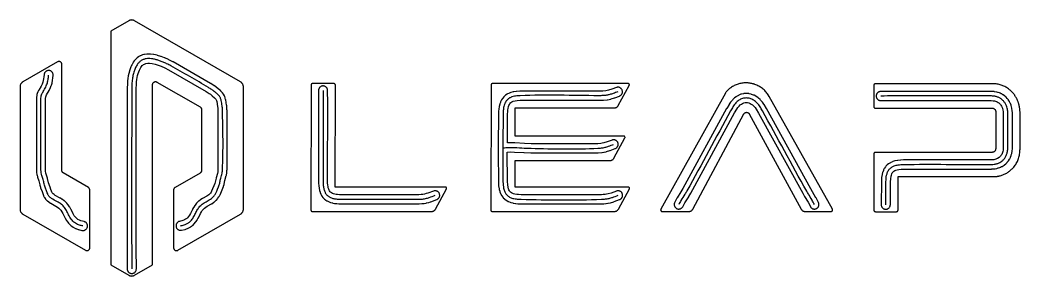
# Model space of a CAD drawing. Header units: millimetres. Extents: x 0 to 1730, y 0 to 225.
# Drawn here: x 0 to 878, y 0 to 225 of the extents above; entities that cross this region are included whole.
import ezdxf

# ---------------------------------------------------------------- set-up
doc = ezdxf.new("R2010")
doc.units = ezdxf.units.MM
for name, color, linetype in [('CENTERLINE', 1, 'Continuous'), ('GROOVE_8MM', 3, 'Continuous'), ('OUTLINE', 7, 'Continuous')]:
    doc.layers.add(name, color=color, linetype=linetype)

msp = doc.modelspace()

# ---------------------------------------------------------------- linework, layer by layer
at = {"layer": 'CENTERLINE'}
for points in [[(141.03, 44.15), (144.12, 44.9), (146.26, 45.73), (147.49, 46.41), (148.37, 47), (149.19, 47.68), (149.95, 48.41), (151.2, 49.89), (152.2, 51.35), (153.16, 53.04), (154.97, 56.67), (155.91, 58.38), (156.87, 59.85), (158.1, 61.36), (159.37, 62.58), (160.92, 63.75), (162.42, 64.68), (166.24, 66.88), (168.16, 68.14), (169.51, 69.28), (170.56, 70.47), (171.34, 71.65), (171.97, 72.92), (174.95, 80.09), (175.39, 81.62), (176.16, 85.06), (177.37, 89.31), (177.68, 91.22), (177.82, 93.34), (177.82, 145.95), (177.73, 147.89), (177.56, 149.47), (176.72, 154.16), (176.44, 155.36), (176.03, 156.53), (175.55, 157.47), (174.81, 158.46), (173.68, 159.58), (171.41, 161.54), (169.77, 162.89), (168.49, 163.82), (165.48, 165.67), (132.43, 184.69), (128.82, 186.56), (125.61, 188.03), (122.65, 189.17), (119.61, 190.11), (116.68, 190.75), (114.05, 191.04), (111.93, 191.03), (109.83, 190.73), (108.64, 190.39), (107.5, 189.92), (106.43, 189.31), (105.29, 188.47), (104.4, 187.62), (103.59, 186.68), (102.78, 185.53), (101.9, 184), (101.15, 182.4), (100.52, 180.75), (99.98, 179.07), (99.45, 177.02), (99.06, 175.12), (98.75, 173.2), (98.47, 170.92), (98.29, 168.64), (98.13, 164.93), (98.1, 160.69), (98.11, 23.52), (98.19, 6.22)], [(55.29, 43.99), (52.37, 44.74), (50.55, 45.41), (48.67, 46.4), (47.26, 47.45), (45.76, 48.96), (44.37, 50.79), (43.2, 52.77), (41.22, 56.72), (40.28, 58.42), (39.1, 60.18), (37.96, 61.53), (36.53, 62.85), (35.1, 63.88), (33.44, 64.9), (28.97, 67.41), (27.62, 68.26), (26.5, 69.12), (25.41, 70.27), (24.82, 71.16), (24.35, 72.11), (23.1, 75.6), (21.72, 79.05), (21.19, 80.92), (20.37, 84.72), (19.22, 88.25), (18.84, 89.62), (18.49, 91.89), (18.37, 94.89), (18.36, 154.65), (18.41, 156.41), (18.7, 158.34), (19.27, 160.01), (19.91, 161.27), (22.13, 165.09), (23.02, 167.01), (23.78, 169), (24.3, 170.69), (24.72, 172.59), (24.99, 174.51), (25.16, 176.63)], [(266.23, 163.03), (266.31, 152.08), (266.15, 85.34), (266.21, 81.45), (266.33, 79.69), (266.6, 77.77), (266.89, 76.39), (267.36, 74.87), (267.91, 73.57), (268.43, 72.64), (269.27, 71.51), (270.01, 70.75), (270.83, 70.08), (271.72, 69.51), (272.83, 68.96), (274.15, 68.46), (275.51, 68.09), (277.07, 67.79), (278.47, 67.62), (280.41, 67.48), (283.77, 67.43), (347.86, 67.43), (350.51, 67.46), (352.63, 67.58), (354.38, 67.78), (356.12, 68.09), (357.84, 68.51), (359.52, 69.03), (364.66, 70.92)], [(525.17, 161.94), (521.03, 160.41), (518, 159.46), (515.24, 158.88), (512.08, 158.55), (508.19, 158.47), (439.33, 158.45), (436.34, 158.25), (434.24, 157.93), (432.03, 157.33), (431.04, 156.95), (430.09, 156.47), (428.77, 155.6), (427.98, 154.89), (427.06, 153.82), (426.31, 152.62), (425.72, 151.34), (425.26, 150), (424.82, 148.11), (424.56, 146.37), (424.39, 144.43), (424.33, 142.67), (424.29, 132.25), (424.07, 124.13), (424.01, 105.77), (424.04, 99.06), (424.18, 92.35), (424.19, 82.82), (424.37, 79.82), (424.8, 77.21), (425.25, 75.5), (425.82, 74.02), (426.48, 72.77), (427.31, 71.63), (428.3, 70.62), (429.43, 69.77), (430.67, 69.09), (432.14, 68.51), (433.85, 68.05), (435.76, 67.72), (437.7, 67.54), (440.17, 67.45), (510.79, 67.46), (512.55, 67.54), (514.31, 67.69), (515.71, 67.9), (517.44, 68.25), (520.49, 69.14), (525.29, 70.92)], [(760.47, 62.61), (760.59, 82.9), (760.77, 85.9), (761.18, 88.52), (761.54, 89.88), (762.09, 91.37), (762.74, 92.63), (763.55, 93.78), (764.27, 94.56), (765.36, 95.45), (766.57, 96.18), (767.86, 96.75), (769.55, 97.27), (771.45, 97.65), (773.73, 97.9), (776.2, 97.99), (850.7, 97.99), (853.34, 98.04), (855.8, 98.25), (857.02, 98.47), (858.21, 98.79), (859.38, 99.21), (860.49, 99.74), (862.28, 100.87), (863.23, 101.66), (864.1, 102.54), (864.88, 103.5), (865.75, 104.83), (866.31, 105.93), (866.87, 107.42), (867.19, 108.61), (867.46, 110.17), (867.64, 112.29), (867.68, 114.58), (867.7, 140.53), (867.65, 143.35), (867.53, 144.94), (867.31, 146.51), (866.74, 148.73), (866.15, 150.21), (865.59, 151.31), (864.94, 152.35), (864.19, 153.34), (863.23, 154.37), (862.31, 155.19), (861.31, 155.92), (860.25, 156.55), (859.13, 157.08), (857.97, 157.49), (856.94, 157.77), (855.38, 158.04), (853.27, 158.21), (850.62, 158.25), (767.65, 158.24), (756, 158.17)], [(697.73, 62.86), (695.68, 66.77), (692.57, 71.9), (690.99, 74.66), (652.08, 145.18), (650.04, 148.69), (648.83, 150.43), (647.45, 152.04), (645.88, 153.46), (644.43, 154.47), (642.87, 155.3), (641.22, 155.93), (639.49, 156.32), (637.73, 156.45), (636.32, 156.35), (634.6, 155.96), (632.96, 155.3), (631.43, 154.42), (630.03, 153.34), (628.76, 152.12), (627.41, 150.49), (626.22, 148.73), (624.19, 145.22), (585.75, 74.84), (583.98, 71.79), (580.56, 66.42), (578.61, 62.86)], [(424.01, 112.52), (426.82, 112.88), (430.53, 113.03), (434.41, 112.92), (442.89, 112.41), (448.89, 112.22), (507.6, 112.26), (510.77, 112.51), (512.17, 112.73), (513.9, 113.11), (516.94, 114.05), (521.41, 115.72)]]:
    msp.add_spline(points, degree=3, dxfattribs=at)
at = {"layer": 'GROOVE_8MM'}
for points in [[(149.42, 42.9), (149.76, 43.11), (150.63, 43.71), (150.91, 43.91), (151.72, 44.58), (151.96, 44.8), (152.73, 45.53), (153, 45.82), (154.26, 47.31), (154.51, 47.64), (155.51, 49.1), (155.67, 49.37), (156.63, 51.05), (156.74, 51.26), (158.52, 54.82), (159.34, 56.31), (160.11, 57.49), (161.05, 58.65), (161.96, 59.53), (163.18, 60.44), (164.48, 61.25), (168.24, 63.42), (168.44, 63.54), (170.36, 64.8), (170.75, 65.09), (172.09, 66.23), (172.5, 66.63), (173.56, 67.82), (173.91, 68.28), (174.68, 69.46), (174.91, 69.86), (175.55, 71.12), (175.67, 71.38), (178.64, 78.56), (178.79, 78.98), (179.23, 80.51), (179.29, 80.74), (180.04, 84.08), (181.21, 88.22), (181.31, 88.66), (181.63, 90.57), (181.67, 90.97), (181.81, 93.08), (181.82, 93.34), (181.82, 145.95), (181.81, 146.13), (181.72, 148.07), (181.7, 148.31), (181.54, 149.89), (181.5, 150.17), (180.66, 154.86), (180.61, 155.08), (180.33, 156.28), (180.21, 156.68), (179.8, 157.85), (179.59, 158.35), (179.11, 159.29), (178.94, 159.59), (178.75, 159.87), (178.01, 160.86), (177.63, 161.29), (176.51, 162.41), (176.3, 162.61), (174.03, 164.57), (173.94, 164.64), (172.31, 165.98), (172.12, 166.13), (170.83, 167.06), (170.58, 167.22), (167.57, 169.07), (167.47, 169.13), (134.42, 188.15), (134.27, 188.24), (130.66, 190.11), (130.49, 190.19), (127.28, 191.66), (127.05, 191.76), (124.09, 192.91), (123.82, 193), (120.79, 193.93), (120.46, 194.02), (117.53, 194.65), (117.12, 194.72), (114.49, 195.02), (114.04, 195.04), (111.92, 195.03), (111.36, 194.99), (109.26, 194.69), (108.73, 194.58), (107.54, 194.24), (107.11, 194.09), (105.97, 193.61), (105.54, 193.41), (104.46, 192.8), (104.04, 192.52), (102.91, 191.68), (102.55, 191.38), (101.65, 190.53), (101.36, 190.23), (100.55, 189.29), (100.33, 189), (99.51, 187.84), (99.31, 187.52), (98.43, 185.99), (98.27, 185.69), (97.52, 184.09), (97.42, 183.83), (96.78, 182.19), (96.71, 181.97), (96.17, 180.28), (96.11, 180.08), (95.58, 178.03), (95.53, 177.83), (95.14, 175.93), (95.11, 175.76), (94.8, 173.84), (94.77, 173.67), (94.5, 171.4), (94.49, 171.24), (94.3, 168.96), (94.29, 168.8), (94.14, 165.1), (94.14, 164.97), (94.1, 160.73), (94.1, 160.69), (94.11, 23.52), (94.11, 23.5), (94.19, 6.2), (94.21, 5.81), (94.27, 5.42), (94.37, 5.04), (94.5, 4.67), (94.67, 4.32), (94.88, 3.98), (95.11, 3.67), (95.38, 3.38), (95.67, 3.12), (95.98, 2.88), (96.32, 2.68), (96.68, 2.52), (97.05, 2.39), (97.43, 2.29), (97.82, 2.24), (98.21, 2.22), (98.6, 2.24), (98.99, 2.3), (99.37, 2.4), (99.74, 2.53), (100.09, 2.7), (100.43, 2.9), (100.74, 3.14), (101.03, 3.41), (101.29, 3.7), (101.53, 4.01), (101.73, 4.35), (101.89, 4.71), (102.02, 5.08), (102.12, 5.46), (102.17, 5.85), (102.19, 6.24), (102.11, 23.53), (102.1, 160.68), (102.13, 164.83), (102.28, 168.39), (102.46, 170.53), (102.71, 172.65), (102.99, 174.39), (103.35, 176.11), (103.83, 177.96), (104.3, 179.43), (104.84, 180.84), (105.45, 182.16), (106.15, 183.38), (106.75, 184.22), (107.3, 184.86), (107.87, 185.4), (108.61, 185.95), (109.26, 186.32), (109.97, 186.61), (110.67, 186.81), (112.22, 187.04), (113.83, 187.04), (116.03, 186.79), (118.6, 186.23), (121.34, 185.39), (124.06, 184.34), (127.07, 182.96), (130.51, 181.18), (163.43, 162.23), (166.26, 160.49), (167.33, 159.72), (168.84, 158.48), (170.96, 156.65), (171.78, 155.83), (172.14, 155.34), (172.34, 154.95), (172.59, 154.24), (172.8, 153.35), (173.6, 148.9), (173.74, 147.58), (173.82, 145.86), (173.82, 93.47), (173.7, 91.68), (173.46, 90.18), (172.31, 86.15), (172.26, 85.94), (171.51, 82.61), (171.17, 81.42), (168.33, 74.58), (167.87, 73.65), (167.38, 72.91), (166.71, 72.15), (165.76, 71.35), (164.15, 70.29), (160.42, 68.15), (160.3, 68.07), (158.8, 67.14), (158.53, 66.95), (156.97, 65.79), (156.59, 65.46), (155.32, 64.24), (154.99, 63.88), (153.77, 62.37), (153.53, 62.04), (152.56, 60.57), (152.4, 60.3), (151.46, 58.6), (151.39, 58.46), (149.63, 54.92), (148.8, 53.47), (148.02, 52.32), (147.03, 51.15), (146.53, 50.67), (145.96, 50.21), (145.39, 49.82), (144.56, 49.36), (142.92, 48.72), (140.09, 48.03), (139.71, 47.92), (139.35, 47.78), (139, 47.59), (138.67, 47.38), (138.37, 47.13), (138.09, 46.85), (137.84, 46.55), (137.61, 46.23), (137.43, 45.88), (137.27, 45.52), (137.16, 45.15), (137.08, 44.76), (137.04, 44.37), (137.03, 43.98), (137.07, 43.59), (137.14, 43.2), (137.26, 42.83), (137.4, 42.46), (137.59, 42.12), (137.8, 41.79), (138.05, 41.48), (138.32, 41.2), (138.63, 40.95), (138.95, 40.73), (139.29, 40.54), (139.66, 40.39), (140.03, 40.27), (140.42, 40.19), (140.81, 40.15), (141.2, 40.15), (141.59, 40.19), (141.97, 40.26), (145.06, 41.01), (145.56, 41.17), (147.7, 41.99), (148.18, 42.22), (149.42, 42.9)], [(48.78, 51.59), (47.7, 53.02), (46.71, 54.68), (44.8, 58.51), (44.73, 58.65), (43.79, 60.36), (43.61, 60.65), (42.43, 62.41), (42.15, 62.77), (41.01, 64.12), (40.67, 64.48), (39.24, 65.79), (38.87, 66.09), (37.44, 67.13), (37.18, 67.3), (35.52, 68.31), (35.4, 68.38), (31.02, 70.85), (29.91, 71.55), (29.18, 72.1), (28.54, 72.78), (28.29, 73.16), (28.04, 73.67), (26.86, 76.95), (26.81, 77.08), (25.51, 80.34), (25.07, 81.89), (24.28, 85.57), (24.17, 85.97), (23.05, 89.4), (22.76, 90.45), (22.48, 92.27), (22.37, 94.97), (22.36, 154.59), (22.4, 156.06), (22.6, 157.39), (22.96, 158.44), (23.42, 159.35), (25.59, 163.08), (25.76, 163.41), (26.65, 165.33), (26.76, 165.59), (27.52, 167.57), (27.61, 167.83), (28.12, 169.52), (28.2, 169.82), (28.62, 171.72), (28.68, 172.03), (28.95, 173.95), (28.97, 174.18), (29.15, 176.29), (29.16, 176.69), (29.14, 177.08), (29.08, 177.46), (28.97, 177.84), (28.84, 178.21), (28.66, 178.56), (28.46, 178.9), (28.22, 179.21), (27.95, 179.5), (27.66, 179.75), (27.34, 179.98), (27, 180.18), (26.64, 180.34), (26.27, 180.47), (25.89, 180.56), (25.5, 180.61), (25.1, 180.62), (24.71, 180.6), (24.33, 180.54), (23.95, 180.43), (23.58, 180.3), (23.23, 180.12), (22.89, 179.92), (22.58, 179.68), (22.29, 179.41), (22.04, 179.12), (21.81, 178.8), (21.61, 178.46), (21.45, 178.1), (21.32, 177.73), (21.23, 177.35), (21.18, 176.96), (21.01, 174.96), (20.78, 173.3), (20.43, 171.7), (20, 170.29), (19.34, 168.57), (18.58, 166.94), (16.45, 163.27), (16.36, 163.1), (15.71, 161.84), (15.58, 161.57), (15.48, 161.3), (14.91, 159.62), (14.81, 159.28), (14.74, 158.92), (14.46, 157), (14.41, 156.53), (14.36, 154.76), (14.36, 154.65), (14.37, 94.89), (14.38, 94.74), (14.49, 91.73), (14.54, 91.27), (14.89, 89), (14.98, 88.56), (15.36, 87.2), (15.41, 87.01), (16.51, 83.68), (17.28, 80.08), (17.34, 79.83), (17.88, 77.96), (18.01, 77.57), (19.35, 74.19), (20.58, 70.76), (20.76, 70.34), (21.23, 69.39), (21.49, 68.93), (22.08, 68.05), (22.28, 67.78), (22.5, 67.52), (23.59, 66.37), (23.82, 66.14), (24.07, 65.94), (25.2, 65.08), (25.49, 64.87), (26.84, 64.03), (27.01, 63.93), (31.41, 61.45), (32.88, 60.55), (34, 59.74), (35.07, 58.76), (35.91, 57.77), (36.86, 56.34), (37.68, 54.86), (39.62, 50.98), (39.76, 50.73), (40.93, 48.75), (41.18, 48.37), (42.57, 46.54), (42.93, 46.13), (44.42, 44.63), (44.64, 44.43), (44.87, 44.24), (46.29, 43.19), (46.54, 43.02), (46.8, 42.86), (48.68, 41.87), (49.17, 41.65), (50.99, 40.98), (51.38, 40.86), (54.29, 40.11), (54.67, 40.03), (55.06, 39.99), (55.46, 39.99), (55.85, 40.03), (56.23, 40.1), (56.61, 40.21), (56.97, 40.36), (57.32, 40.54), (57.65, 40.76), (57.95, 41.01), (58.23, 41.28), (58.48, 41.59), (58.7, 41.91), (58.89, 42.26), (59.04, 42.62), (59.16, 42.99), (59.24, 43.38), (59.28, 43.77), (59.28, 44.16), (59.25, 44.55), (59.17, 44.94), (59.06, 45.31), (58.91, 45.68), (58.73, 46.02), (58.51, 46.35), (58.27, 46.66), (57.99, 46.94), (57.69, 47.19), (57.36, 47.41), (57.02, 47.59), (56.66, 47.75), (56.28, 47.86), (53.57, 48.56), (52.18, 49.07), (50.82, 49.79), (49.88, 50.49), (48.78, 51.59)], [(262.21, 81.39), (262.22, 81.17), (262.34, 79.41), (262.37, 79.15), (262.63, 77.22), (262.69, 76.93), (262.98, 75.55), (263.07, 75.22), (263.53, 73.7), (263.68, 73.3), (264.23, 72), (264.42, 71.6), (264.94, 70.68), (265.21, 70.26), (266.06, 69.13), (266.4, 68.72), (267.14, 67.96), (267.48, 67.64), (268.31, 66.98), (268.67, 66.71), (269.56, 66.14), (269.94, 65.93), (271.04, 65.37), (271.42, 65.21), (272.74, 64.71), (273.1, 64.6), (274.46, 64.23), (274.76, 64.16), (276.32, 63.86), (276.58, 63.82), (277.98, 63.65), (278.2, 63.63), (280.14, 63.49), (280.35, 63.48), (283.7, 63.43), (283.77, 63.43), (347.86, 63.43), (347.91, 63.43), (350.56, 63.46), (350.73, 63.47), (352.85, 63.59), (353.08, 63.61), (354.84, 63.81), (355.09, 63.84), (356.82, 64.15), (357.07, 64.21), (358.79, 64.63), (359.01, 64.69), (360.69, 65.2), (360.91, 65.27), (366.04, 67.17), (366.4, 67.32), (366.75, 67.51), (367.07, 67.73), (367.37, 67.98), (367.65, 68.26), (367.9, 68.57), (368.11, 68.89), (368.29, 69.24), (368.44, 69.61), (368.55, 69.98), (368.62, 70.37), (368.66, 70.76), (368.65, 71.15), (368.61, 71.54), (368.53, 71.93), (368.41, 72.3), (368.26, 72.66), (368.07, 73.01), (367.85, 73.33), (367.6, 73.63), (367.32, 73.91), (367.01, 74.15), (366.69, 74.37), (366.34, 74.55), (365.97, 74.7), (365.6, 74.81), (365.21, 74.88), (364.82, 74.92), (364.43, 74.91), (364.04, 74.87), (363.65, 74.79), (363.28, 74.67), (358.25, 72.82), (356.77, 72.37), (355.29, 72.01), (353.8, 71.74), (352.29, 71.57), (350.38, 71.46), (347.84, 71.43), (283.8, 71.43), (280.58, 71.48), (278.86, 71.6), (277.7, 71.74), (276.41, 71.99), (275.38, 72.27), (274.43, 72.63), (273.7, 72.99), (273.18, 73.32), (272.71, 73.7), (272.33, 74.1), (271.79, 74.82), (271.51, 75.33), (271.12, 76.24), (270.77, 77.39), (270.54, 78.46), (270.31, 80.1), (270.21, 81.63), (270.15, 85.36), (270.31, 152.07), (270.31, 152.11), (270.23, 163.06), (270.21, 163.45), (270.15, 163.84), (270.05, 164.22), (269.91, 164.59), (269.74, 164.94), (269.54, 165.28), (269.3, 165.59), (269.04, 165.88), (268.75, 166.14), (268.43, 166.37), (268.09, 166.57), (267.73, 166.74), (267.36, 166.87), (266.98, 166.96), (266.59, 167.01), (266.2, 167.03), (265.81, 167.01), (265.42, 166.95), (265.04, 166.85), (264.67, 166.71), (264.32, 166.54), (263.98, 166.34), (263.67, 166.1), (263.38, 165.84), (263.12, 165.54), (262.89, 165.23), (262.69, 164.89), (262.52, 164.53), (262.39, 164.16), (262.3, 163.78), (262.25, 163.39), (262.23, 163), (262.31, 152.07), (262.15, 85.35), (262.15, 85.27), (262.21, 81.39)], [(508.15, 162.47), (439.33, 162.45), (439.08, 162.44), (436.08, 162.25), (435.72, 162.21), (433.63, 161.88), (433.21, 161.79), (430.99, 161.2), (430.56, 161.06), (429.58, 160.67), (429.26, 160.53), (428.31, 160.06), (427.88, 159.81), (426.56, 158.93), (426.11, 158.58), (425.32, 157.88), (424.94, 157.49), (424.02, 156.42), (423.68, 155.95), (422.92, 154.75), (422.68, 154.31), (422.09, 153.02), (421.93, 152.62), (421.48, 151.28), (421.37, 150.92), (420.93, 149.03), (420.86, 148.7), (420.6, 146.96), (420.57, 146.7), (420.41, 144.77), (420.4, 144.57), (420.33, 142.81), (420.33, 142.68), (420.29, 132.31), (420.07, 124.24), (420.07, 124.15), (420.03, 112.91), (420.02, 112.79), (420.01, 112.4), (420.03, 112.16), (420.01, 105.78), (420.01, 105.75), (420.04, 99.04), (420.04, 98.98), (420.18, 92.31), (420.19, 82.82), (420.2, 82.57), (420.38, 79.58), (420.43, 79.19), (420.85, 76.57), (420.93, 76.17), (421.39, 74.47), (421.52, 74.06), (422.09, 72.58), (422.29, 72.15), (422.95, 70.9), (423.24, 70.44), (424.06, 69.29), (424.25, 69.05), (424.45, 68.83), (425.44, 67.82), (425.66, 67.61), (425.9, 67.41), (427.03, 66.57), (427.51, 66.26), (428.74, 65.58), (429.2, 65.37), (430.67, 64.79), (431.1, 64.65), (432.8, 64.18), (433.17, 64.1), (435.08, 63.77), (435.39, 63.73), (437.33, 63.55), (437.55, 63.54), (440.02, 63.45), (440.17, 63.45), (510.79, 63.46), (510.96, 63.47), (512.72, 63.54), (512.91, 63.55), (514.67, 63.71), (514.89, 63.74), (516.28, 63.94), (516.51, 63.98), (518.24, 64.33), (518.56, 64.41), (521.61, 65.3), (521.88, 65.39), (526.68, 67.17), (527.04, 67.32), (527.39, 67.51), (527.71, 67.73), (528.01, 67.98), (528.28, 68.26), (528.53, 68.57), (528.75, 68.9), (528.93, 69.25), (529.07, 69.61), (529.18, 69.99), (529.26, 70.37), (529.29, 70.77), (529.29, 71.16), (529.24, 71.55), (529.16, 71.93), (529.04, 72.31), (528.89, 72.67), (528.7, 73.01), (528.48, 73.34), (528.23, 73.64), (527.95, 73.91), (527.64, 74.16), (527.31, 74.37), (526.96, 74.55), (526.6, 74.7), (526.22, 74.81), (525.84, 74.88), (525.45, 74.92), (525.05, 74.91), (524.66, 74.87), (524.28, 74.79), (523.9, 74.67), (519.23, 72.94), (516.48, 72.14), (515.02, 71.84), (513.85, 71.67), (512.29, 71.53), (510.71, 71.46), (440.24, 71.45), (437.95, 71.53), (436.29, 71.68), (434.71, 71.96), (433.41, 72.31), (432.37, 72.72), (431.6, 73.14), (430.94, 73.64), (430.38, 74.21), (429.89, 74.89), (429.47, 75.68), (429.06, 76.74), (428.71, 78.05), (428.36, 80.26), (428.19, 82.94), (428.18, 92.36), (428.18, 92.44), (428.04, 99.11), (428.01, 105.77), (428.02, 108.93), (430.55, 109.03), (434.24, 108.93), (442.64, 108.42), (442.76, 108.41), (448.77, 108.22), (448.9, 108.22), (507.6, 108.26), (507.92, 108.27), (511.09, 108.53), (511.39, 108.56), (512.79, 108.78), (513.03, 108.83), (514.76, 109.21), (515.07, 109.29), (518.11, 110.22), (518.35, 110.3), (522.82, 111.98), (523.18, 112.13), (523.52, 112.32), (523.84, 112.55), (524.14, 112.8), (524.42, 113.08), (524.66, 113.39), (524.87, 113.72), (525.05, 114.07), (525.2, 114.43), (525.31, 114.81), (525.38, 115.19), (525.41, 115.59), (525.4, 115.98), (525.36, 116.37), (525.28, 116.75), (525.16, 117.13), (525, 117.49), (524.81, 117.83), (524.59, 118.15), (524.34, 118.45), (524.05, 118.73), (523.75, 118.97), (523.42, 119.18), (523.07, 119.36), (522.7, 119.51), (522.33, 119.62), (521.94, 119.69), (521.55, 119.72), (521.16, 119.71), (520.77, 119.67), (520.38, 119.59), (520.01, 119.47), (515.65, 117.83), (512.88, 116.98), (511.43, 116.67), (510.3, 116.49), (507.44, 116.26), (448.96, 116.22), (443.07, 116.41), (434.66, 116.92), (434.53, 116.92), (430.64, 117.03), (430.36, 117.03), (428.05, 116.94), (428.07, 124.07), (428.29, 132.14), (428.29, 132.24), (428.33, 142.59), (428.39, 144.19), (428.53, 145.9), (428.75, 147.36), (429.11, 148.9), (429.44, 149.86), (429.83, 150.71), (430.29, 151.44), (430.84, 152.08), (431.22, 152.42), (432.1, 153), (432.67, 153.29), (433.28, 153.53), (435.07, 154.01), (436.77, 154.27), (439.46, 154.45), (508.19, 154.47), (508.28, 154.47), (512.16, 154.55), (512.49, 154.57), (515.66, 154.9), (516.06, 154.97), (518.83, 155.55), (519.19, 155.64), (522.22, 156.59), (522.42, 156.66), (526.56, 158.18), (526.92, 158.34), (527.27, 158.53), (527.59, 158.75), (527.89, 159), (528.17, 159.28), (528.41, 159.59), (528.63, 159.91), (528.81, 160.26), (528.95, 160.63), (529.06, 161), (529.14, 161.39), (529.17, 161.78), (529.17, 162.17), (529.13, 162.56), (529.05, 162.95), (528.93, 163.32), (528.77, 163.68), (528.59, 164.03), (528.36, 164.35), (528.11, 164.65), (527.83, 164.93), (527.53, 165.17), (527.2, 165.39), (526.85, 165.57), (526.49, 165.72), (526.11, 165.83), (525.72, 165.9), (525.33, 165.93), (524.94, 165.93), (524.55, 165.89), (524.16, 165.81), (523.79, 165.69), (519.75, 164.2), (516.99, 163.34), (514.61, 162.84), (511.82, 162.54), (508.15, 162.47)], [(655.58, 147.11), (655.54, 147.19), (653.5, 150.7), (653.32, 150.97), (652.12, 152.71), (651.86, 153.04), (650.48, 154.65), (650.13, 155.01), (648.56, 156.43), (648.16, 156.74), (646.71, 157.75), (646.31, 158), (644.75, 158.83), (644.29, 159.04), (642.64, 159.66), (642.11, 159.83), (640.38, 160.22), (640.08, 160.27), (639.78, 160.31), (638.02, 160.43), (637.46, 160.44), (636.05, 160.34), (635.74, 160.31), (635.44, 160.25), (633.72, 159.86), (633.41, 159.78), (633.12, 159.67), (631.48, 159.02), (630.96, 158.76), (629.43, 157.88), (629, 157.59), (627.6, 156.52), (627.25, 156.22), (625.98, 154.99), (625.69, 154.67), (624.33, 153.04), (624.11, 152.74), (622.91, 150.99), (622.75, 150.73), (620.72, 147.22), (620.68, 147.13), (582.27, 76.81), (580.56, 73.87), (577.19, 68.57), (577.05, 68.35), (575.1, 64.79), (574.93, 64.43), (574.79, 64.07), (574.69, 63.69), (574.63, 63.3), (574.61, 62.91), (574.62, 62.51), (574.68, 62.12), (574.77, 61.74), (574.9, 61.37), (575.06, 61.02), (575.26, 60.68), (575.49, 60.36), (575.75, 60.07), (576.04, 59.8), (576.35, 59.56), (576.68, 59.36), (577.04, 59.18), (577.4, 59.05), (577.78, 58.95), (578.17, 58.89), (578.56, 58.86), (578.96, 58.88), (579.35, 58.93), (579.73, 59.02), (580.1, 59.15), (580.45, 59.32), (580.79, 59.51), (581.11, 59.74), (581.4, 60), (581.67, 60.29), (581.91, 60.61), (582.11, 60.94), (584, 64.39), (587.35, 69.64), (587.43, 69.78), (589.21, 72.83), (589.26, 72.92), (627.67, 143.26), (629.61, 146.6), (630.61, 148.08), (631.7, 149.39), (632.65, 150.31), (633.66, 151.09), (634.72, 151.7), (635.79, 152.13), (636.91, 152.38), (637.73, 152.44), (638.9, 152.35), (640.06, 152.09), (641.21, 151.65), (642.34, 151.05), (643.38, 150.32), (644.58, 149.24), (645.66, 147.98), (646.66, 146.54), (648.6, 143.21), (687.49, 72.73), (687.52, 72.68), (689.1, 69.92), (689.15, 69.83), (692.2, 64.8), (694.19, 61), (694.39, 60.66), (694.62, 60.34), (694.88, 60.05), (695.17, 59.78), (695.48, 59.55), (695.82, 59.34), (696.17, 59.17), (696.54, 59.04), (696.92, 58.94), (697.31, 58.88), (697.7, 58.86), (698.09, 58.87), (698.48, 58.93), (698.86, 59.02), (699.23, 59.15), (699.59, 59.31), (699.93, 59.51), (700.24, 59.74), (700.54, 60), (700.8, 60.29), (701.04, 60.61), (701.24, 60.94), (701.41, 61.29), (701.55, 61.66), (701.65, 62.04), (701.71, 62.43), (701.73, 62.82), (701.71, 63.22), (701.66, 63.6), (701.57, 63.99), (701.44, 64.36), (701.27, 64.71), (699.22, 68.62), (699.1, 68.84), (696.02, 73.93), (694.48, 76.62), (655.58, 147.11)], [(765.76, 89.75), (766.17, 90.55), (766.66, 91.26), (767.02, 91.64), (767.67, 92.17), (768.41, 92.62), (769.26, 92.99), (770.53, 93.38), (772.06, 93.69), (774.03, 93.9), (776.28, 93.99), (850.7, 93.99), (850.77, 93.99), (853.41, 94.04), (853.69, 94.05), (856.15, 94.27), (856.52, 94.32), (857.74, 94.54), (858.05, 94.61), (859.24, 94.93), (859.57, 95.03), (860.74, 95.45), (861.08, 95.59), (862.2, 96.12), (862.64, 96.36), (864.43, 97.5), (864.84, 97.8), (865.79, 98.59), (866.07, 98.85), (866.94, 99.72), (867.2, 100.01), (867.98, 100.96), (868.23, 101.31), (869.1, 102.64), (869.32, 103.02), (869.88, 104.12), (870.05, 104.52), (870.61, 106.01), (870.73, 106.38), (871.05, 107.57), (871.13, 107.93), (871.4, 109.49), (871.45, 109.84), (871.62, 111.95), (871.63, 112.2), (871.68, 114.5), (871.68, 114.58), (871.7, 140.53), (871.7, 140.6), (871.65, 143.43), (871.64, 143.64), (871.52, 145.23), (871.49, 145.5), (871.27, 147.07), (871.19, 147.5), (870.62, 149.72), (870.46, 150.21), (869.87, 151.69), (869.72, 152.03), (869.15, 153.13), (868.98, 153.43), (868.32, 154.48), (868.12, 154.77), (867.37, 155.76), (867.13, 156.05), (866.17, 157.09), (865.89, 157.36), (864.96, 158.18), (864.67, 158.42), (863.67, 159.15), (863.35, 159.36), (862.29, 159.99), (861.94, 160.17), (860.83, 160.7), (860.48, 160.84), (859.31, 161.26), (859, 161.36), (857.98, 161.63), (857.63, 161.71), (856.07, 161.98), (855.7, 162.03), (853.59, 162.2), (853.33, 162.21), (850.69, 162.25), (850.62, 162.25), (767.65, 162.24), (767.63, 162.24), (755.98, 162.17), (755.59, 162.15), (755.2, 162.09), (754.82, 161.99), (754.45, 161.85), (754.09, 161.68), (753.76, 161.48), (753.45, 161.24), (753.16, 160.98), (752.89, 160.69), (752.66, 160.37), (752.46, 160.03), (752.3, 159.68), (752.17, 159.3), (752.07, 158.92), (752.02, 158.53), (752, 158.14), (752.02, 157.75), (752.09, 157.36), (752.18, 156.98), (752.32, 156.61), (752.49, 156.26), (752.69, 155.92), (752.93, 155.61), (753.19, 155.32), (753.49, 155.06), (753.8, 154.83), (754.14, 154.63), (754.5, 154.46), (754.87, 154.33), (755.25, 154.24), (755.64, 154.19), (756.03, 154.17), (767.67, 154.24), (850.59, 154.25), (853.07, 154.21), (854.87, 154.07), (856.08, 153.86), (856.77, 153.67), (857.6, 153.37), (858.37, 153.01), (859.1, 152.58), (859.79, 152.08), (860.43, 151.51), (861.12, 150.76), (861.64, 150.07), (862.11, 149.33), (862.51, 148.55), (862.93, 147.49), (863.38, 145.73), (863.55, 144.51), (863.65, 143.17), (863.7, 140.49), (863.68, 114.62), (863.64, 112.49), (863.49, 110.68), (863.28, 109.47), (863.06, 108.64), (862.64, 107.54), (862.28, 106.83), (861.65, 105.86), (861.13, 105.22), (860.52, 104.62), (859.92, 104.11), (858.56, 103.25), (857.84, 102.91), (857.02, 102.61), (856.15, 102.38), (855.27, 102.22), (853.13, 102.03), (850.66, 101.99), (776.2, 101.99), (776.04, 101.99), (773.57, 101.89), (773.3, 101.87), (771.02, 101.62), (770.67, 101.57), (768.76, 101.19), (768.37, 101.09), (766.68, 100.57), (766.25, 100.41), (764.96, 99.84), (764.51, 99.61), (763.3, 98.88), (762.82, 98.54), (761.73, 97.65), (761.34, 97.28), (760.62, 96.5), (760.27, 96.08), (759.46, 94.92), (759.18, 94.45), (758.53, 93.2), (758.34, 92.77), (757.79, 91.28), (757.67, 90.89), (757.31, 89.53), (757.23, 89.14), (756.82, 86.53), (756.77, 86.14), (756.59, 83.14), (756.59, 82.93), (756.47, 62.63), (756.49, 62.24), (756.54, 61.85), (756.64, 61.47), (756.77, 61.1), (756.93, 60.74), (757.13, 60.4), (757.36, 60.09), (757.63, 59.79), (757.92, 59.53), (758.23, 59.29), (758.57, 59.09), (758.92, 58.92), (759.29, 58.78), (759.67, 58.69), (760.06, 58.63), (760.45, 58.61), (760.84, 58.62), (761.23, 58.68), (761.61, 58.77), (761.98, 58.9), (762.34, 59.07), (762.67, 59.27), (762.99, 59.5), (763.28, 59.76), (763.55, 60.05), (763.78, 60.36), (763.99, 60.7), (764.16, 61.05), (764.29, 61.42), (764.39, 61.8), (764.45, 62.19), (764.47, 62.58), (764.59, 82.77), (764.75, 85.47), (765.1, 87.69), (765.36, 88.68), (765.76, 89.75)]]:
    msp.add_lwpolyline(points, close=True, dxfattribs=at)
at = {"layer": 'OUTLINE'}
for points in [[(97.78, 0.01), (98.11, 0), (98.44, 0.01), (98.76, 0.04), (99.09, 0.1), (99.41, 0.17), (99.73, 0.27), (100.04, 0.38), (100.35, 0.52), (100.64, 0.68), (116.5, 9.83), (116.49, 168.3), (116.5, 168.55), (116.54, 168.79), (116.59, 169.02), (116.67, 169.25), (116.77, 169.47), (116.89, 169.67), (117.03, 169.86), (117.18, 170.04), (117.35, 170.2), (117.53, 170.35), (117.73, 170.48), (117.94, 170.59), (118.16, 170.68), (118.39, 170.75), (118.63, 170.8), (118.87, 170.83), (118.97, 170.84), (119.06, 170.84), (119.15, 170.83), (119.24, 170.83), (119.34, 170.82), (119.43, 170.81), (119.52, 170.79), (119.61, 170.77), (119.7, 170.75), (119.79, 170.72), (119.88, 170.69), (119.96, 170.66), (120.05, 170.62), (120.13, 170.58), (120.21, 170.54), (120.3, 170.5), (158.16, 148.64), (158.3, 148.55), (158.44, 148.45), (158.56, 148.34), (158.68, 148.23), (158.8, 148.11), (158.9, 147.98), (159, 147.85), (159.08, 147.71), (159.16, 147.56), (159.23, 147.41), (159.28, 147.26), (159.33, 147.1), (159.37, 146.94), (159.4, 146.77), (159.41, 146.61), (159.42, 146.44), (159.42, 92.72), (159.41, 92.55), (159.4, 92.39), (159.37, 92.22), (159.33, 92.06), (159.28, 91.9), (159.23, 91.75), (159.16, 91.6), (159.08, 91.46), (159, 91.32), (158.9, 91.18), (158.8, 91.05), (158.68, 90.93), (158.56, 90.82), (158.44, 90.71), (158.3, 90.61), (158.16, 90.52), (136.15, 77.83), (136.01, 77.74), (135.88, 77.64), (135.75, 77.53), (135.63, 77.42), (135.52, 77.3), (135.41, 77.17), (135.32, 77.04), (135.23, 76.9), (135.15, 76.76), (135.09, 76.61), (135.03, 76.45), (134.98, 76.3), (134.94, 76.13), (134.92, 75.97), (134.9, 75.8), (134.89, 75.64), (134.89, 24.84), (134.91, 24.59), (134.94, 24.35), (135, 24.12), (135.08, 23.89), (135.18, 23.68), (135.29, 23.47), (135.43, 23.28), (135.58, 23.1), (135.75, 22.94), (135.93, 22.79), (136.13, 22.66), (136.34, 22.55), (136.56, 22.46), (136.79, 22.39), (137.03, 22.34), (137.27, 22.31), (137.37, 22.3), (137.46, 22.3), (137.55, 22.31), (137.65, 22.31), (137.74, 22.32), (137.83, 22.33), (137.92, 22.35), (138.01, 22.37), (138.1, 22.39), (138.19, 22.42), (138.28, 22.45), (138.36, 22.48), (138.45, 22.52), (138.53, 22.56), (138.61, 22.6), (138.7, 22.64), (193.68, 54.39), (193.96, 54.57), (194.24, 54.77), (194.49, 54.98), (194.73, 55.21), (194.96, 55.45), (195.17, 55.7), (195.36, 55.97), (195.53, 56.25), (195.69, 56.54), (195.82, 56.84), (195.94, 57.15), (196.03, 57.46), (196.11, 57.78), (196.17, 58.11), (196.2, 58.45), (196.21, 58.78), (196.21, 166.22), (196.2, 166.56), (196.17, 166.89), (196.11, 167.22), (196.03, 167.54), (195.94, 167.86), (195.82, 168.16), (195.69, 168.46), (195.53, 168.75), (195.36, 169.03), (195.17, 169.3), (194.96, 169.55), (194.74, 169.79), (194.49, 170.02), (194.24, 170.23), (193.96, 170.43), (193.68, 170.61), (100.64, 224.32), (100.35, 224.48), (100.04, 224.62), (99.73, 224.74), (99.41, 224.83), (99.09, 224.91), (98.76, 224.96), (98.44, 224.99), (98.11, 225), (97.78, 224.99), (97.45, 224.96), (97.13, 224.91), (96.81, 224.83), (96.49, 224.74), (96.18, 224.62), (95.87, 224.48), (95.57, 224.32), (79.71, 215.16), (79.71, 9.83), (95.57, 0.68), (95.87, 0.52), (96.18, 0.38), (96.49, 0.27), (96.81, 0.17), (97.13, 0.1), (97.45, 0.04), (97.78, 0.01)], [(0.52, 168.46), (0.39, 168.16), (0.27, 167.86), (0.18, 167.54), (0.1, 167.22), (0.04, 166.89), (0.01, 166.56), (0, 166.22), (0, 58.78), (0.01, 58.44), (0.04, 58.11), (0.1, 57.78), (0.18, 57.46), (0.27, 57.14), (0.39, 56.84), (0.52, 56.54), (0.68, 56.25), (0.85, 55.97), (1.04, 55.7), (1.25, 55.45), (1.48, 55.2), (1.72, 54.98), (1.97, 54.77), (2.24, 54.57), (2.53, 54.39), (57.52, 22.65), (57.74, 22.53), (57.97, 22.44), (58.2, 22.38), (58.44, 22.33), (58.67, 22.31), (58.91, 22.31), (59.14, 22.33), (59.37, 22.38), (59.6, 22.44), (59.82, 22.52), (60.03, 22.63), (60.23, 22.75), (60.42, 22.9), (60.6, 23.06), (60.76, 23.24), (60.91, 23.45), (60.96, 23.52), (61, 23.6), (61.05, 23.69), (61.09, 23.77), (61.13, 23.85), (61.16, 23.94), (61.19, 24.02), (61.22, 24.11), (61.24, 24.2), (61.26, 24.29), (61.28, 24.38), (61.3, 24.47), (61.31, 24.56), (61.32, 24.66), (61.32, 24.75), (61.32, 24.84), (61.32, 75.63), (61.32, 75.8), (61.3, 75.97), (61.27, 76.13), (61.23, 76.3), (61.18, 76.45), (61.13, 76.61), (61.06, 76.76), (60.98, 76.9), (60.89, 77.04), (60.8, 77.17), (60.69, 77.3), (60.58, 77.42), (60.46, 77.54), (60.33, 77.64), (60.2, 77.74), (60.06, 77.83), (38.06, 90.53), (37.92, 90.62), (37.78, 90.72), (37.65, 90.82), (37.53, 90.94), (37.42, 91.06), (37.31, 91.18), (37.22, 91.32), (37.13, 91.46), (37.05, 91.6), (36.98, 91.75), (36.93, 91.9), (36.88, 92.06), (36.84, 92.22), (36.81, 92.39), (36.79, 92.55), (36.79, 92.72), (36.79, 185.99), (36.78, 186.24), (36.74, 186.48), (36.68, 186.71), (36.61, 186.94), (36.51, 187.16), (36.39, 187.36), (36.25, 187.55), (36.1, 187.73), (35.93, 187.89), (35.75, 188.04), (35.55, 188.17), (35.34, 188.28), (35.12, 188.38), (34.89, 188.45), (34.65, 188.5), (34.4, 188.53), (34.31, 188.53), (34.22, 188.53), (34.13, 188.53), (34.03, 188.52), (33.94, 188.51), (33.85, 188.5), (33.76, 188.48), (33.67, 188.46), (33.58, 188.44), (33.49, 188.42), (33.41, 188.39), (33.32, 188.35), (33.23, 188.32), (33.15, 188.28), (33.07, 188.24), (32.99, 188.19), (2.53, 170.61), (2.24, 170.43), (1.97, 170.23), (1.72, 170.02), (1.47, 169.79), (1.25, 169.55), (1.04, 169.3), (0.85, 169.03), (0.68, 168.75), (0.52, 168.46)], [(276.78, 168.54), (276.7, 168.65), (276.61, 168.74), (276.52, 168.83), (276.41, 168.91), (276.3, 168.97), (276.19, 169.03), (276.06, 169.07), (275.94, 169.11), (275.8, 169.13), (275.67, 169.14), (257.05, 169.14), (256.94, 169.13), (256.83, 169.12), (256.73, 169.1), (256.62, 169.07), (256.53, 169.03), (256.43, 168.99), (256.34, 168.94), (256.25, 168.88), (256.17, 168.81), (256.09, 168.74), (256.02, 168.66), (255.95, 168.58), (255.89, 168.49), (255.84, 168.4), (255.8, 168.3), (255.76, 168.2), (255.75, 168.17), (255.75, 168.15), (255.74, 168.12), (255.73, 168.1), (255.73, 168.07), (255.72, 168.04), (255.72, 168.02), (255.71, 167.99), (255.71, 167.97), (255.71, 167.94), (255.7, 167.91), (255.7, 167.89), (255.7, 167.86), (255.7, 167.83), (255.7, 167.81), (255.7, 167.78), (255.42, 58.13), (255.43, 58.06), (255.43, 57.99), (255.44, 57.93), (255.45, 57.86), (255.47, 57.8), (255.48, 57.74), (255.51, 57.68), (255.53, 57.61), (255.56, 57.55), (255.58, 57.5), (255.62, 57.44), (255.65, 57.38), (255.69, 57.33), (255.73, 57.28), (255.77, 57.23), (255.81, 57.18), (255.86, 57.13), (255.91, 57.09), (255.96, 57.05), (256.02, 57.01), (256.07, 56.97), (256.13, 56.94), (256.19, 56.91), (256.25, 56.89), (256.31, 56.86), (256.37, 56.84), (256.44, 56.83), (256.5, 56.81), (256.56, 56.8), (256.63, 56.79), (256.7, 56.79), (256.76, 56.79), (361.68, 56.79), (361.93, 56.8), (362.18, 56.82), (362.43, 56.87), (362.68, 56.92), (362.91, 57), (363.15, 57.09), (363.37, 57.19), (363.59, 57.31), (363.8, 57.45), (364, 57.59), (364.19, 57.75), (364.37, 57.92), (364.53, 58.11), (364.69, 58.31), (364.84, 58.51), (364.97, 58.73), (374.61, 76.53), (374.65, 76.62), (374.68, 76.72), (374.71, 76.81), (374.72, 76.91), (374.73, 77.01), (374.73, 77.1), (374.71, 77.2), (374.69, 77.29), (374.67, 77.38), (374.63, 77.47), (374.58, 77.56), (374.53, 77.64), (374.47, 77.72), (374.4, 77.79), (374.33, 77.85), (374.24, 77.91), (374.21, 77.93), (374.18, 77.95), (374.15, 77.97), (374.11, 77.99), (374.08, 78), (374.04, 78.01), (374.01, 78.03), (373.97, 78.04), (373.93, 78.05), (373.9, 78.06), (373.86, 78.07), (373.82, 78.07), (373.78, 78.08), (373.75, 78.08), (373.71, 78.08), (373.67, 78.08), (276.8, 78.08), (277.01, 167.8), (277, 167.93), (276.98, 168.06), (276.95, 168.19), (276.9, 168.32), (276.84, 168.43), (276.78, 168.54)], [(535.16, 167.65), (535.19, 167.74), (535.22, 167.84), (535.23, 167.94), (535.24, 168.03), (535.24, 168.13), (535.23, 168.23), (535.21, 168.32), (535.18, 168.41), (535.14, 168.5), (535.1, 168.59), (535.04, 168.67), (534.98, 168.75), (534.91, 168.82), (534.84, 168.89), (534.76, 168.95), (534.72, 168.97), (534.69, 168.99), (534.66, 169.01), (534.62, 169.02), (534.59, 169.04), (534.55, 169.05), (534.52, 169.06), (534.48, 169.08), (534.44, 169.09), (534.41, 169.09), (534.37, 169.1), (534.33, 169.11), (534.29, 169.11), (534.26, 169.11), (534.22, 169.12), (534.18, 169.12), (435.06, 169.12), (435.06, 169.14), (415.08, 169.14), (414.94, 169.13), (414.81, 169.11), (414.68, 169.08), (414.56, 169.03), (414.44, 168.97), (414.33, 168.91), (414.23, 168.83), (414.13, 168.75), (414.04, 168.65), (413.97, 168.55), (413.9, 168.44), (413.84, 168.32), (413.79, 168.2), (413.76, 168.07), (413.74, 167.94), (413.73, 167.8), (413.44, 58.13), (413.44, 58.04), (413.45, 57.95), (413.47, 57.86), (413.49, 57.78), (413.51, 57.69), (413.54, 57.61), (413.58, 57.53), (413.62, 57.46), (413.66, 57.38), (413.71, 57.31), (413.77, 57.24), (413.83, 57.18), (413.89, 57.12), (413.96, 57.06), (414.03, 57.01), (414.11, 56.96), (414.15, 56.94), (414.19, 56.92), (414.23, 56.9), (414.27, 56.88), (414.31, 56.86), (414.35, 56.85), (414.39, 56.84), (414.44, 56.83), (414.48, 56.81), (414.52, 56.81), (414.57, 56.8), (414.61, 56.79), (414.65, 56.79), (414.7, 56.78), (414.74, 56.78), (414.79, 56.78), (522.33, 56.78), (522.58, 56.79), (522.84, 56.82), (523.08, 56.86), (523.33, 56.92), (523.56, 57), (523.8, 57.09), (524.02, 57.19), (524.24, 57.31), (524.45, 57.45), (524.64, 57.6), (524.83, 57.76), (525.01, 57.93), (525.18, 58.12), (525.34, 58.31), (525.48, 58.52), (525.61, 58.74), (535.25, 76.51), (535.29, 76.61), (535.33, 76.71), (535.35, 76.8), (535.37, 76.9), (535.38, 77), (535.37, 77.1), (535.36, 77.2), (535.34, 77.29), (535.31, 77.39), (535.28, 77.48), (535.23, 77.57), (535.18, 77.65), (535.12, 77.73), (535.05, 77.8), (534.97, 77.87), (534.89, 77.93), (534.85, 77.95), (534.82, 77.97), (534.79, 77.99), (534.75, 78.01), (534.72, 78.02), (534.68, 78.03), (534.65, 78.05), (534.61, 78.06), (534.58, 78.07), (534.54, 78.08), (534.5, 78.08), (534.46, 78.09), (534.43, 78.09), (534.39, 78.1), (534.35, 78.1), (534.31, 78.1), (434.82, 78.1), (434.88, 101.58), (518.39, 101.58), (518.64, 101.59), (518.89, 101.61), (519.14, 101.65), (519.38, 101.71), (519.62, 101.79), (519.85, 101.88), (520.08, 101.98), (520.29, 102.1), (520.5, 102.23), (520.7, 102.38), (520.89, 102.54), (521.07, 102.72), (521.23, 102.9), (521.39, 103.1), (521.53, 103.31), (521.66, 103.53), (531.31, 121.31), (531.36, 121.4), (531.39, 121.49), (531.42, 121.59), (531.43, 121.68), (531.44, 121.78), (531.44, 121.88), (531.42, 121.97), (531.4, 122.07), (531.38, 122.16), (531.34, 122.25), (531.3, 122.34), (531.24, 122.42), (531.18, 122.5), (531.11, 122.57), (531.04, 122.63), (530.96, 122.69), (530.92, 122.71), (530.89, 122.73), (530.86, 122.75), (530.82, 122.77), (530.79, 122.78), (530.75, 122.8), (530.71, 122.81), (530.68, 122.82), (530.64, 122.83), (530.6, 122.84), (530.57, 122.85), (530.53, 122.85), (530.49, 122.86), (530.45, 122.86), (530.41, 122.86), (530.38, 122.86), (434.94, 122.86), (434.99, 147.82), (522.19, 147.82), (522.44, 147.83), (522.69, 147.85), (522.94, 147.9), (523.18, 147.95), (523.42, 148.03), (523.65, 148.12), (523.88, 148.22), (524.09, 148.34), (524.3, 148.48), (524.5, 148.62), (524.69, 148.78), (524.87, 148.96), (525.04, 149.14), (525.19, 149.34), (525.33, 149.55), (525.46, 149.77), (535.12, 167.55), (535.16, 167.65)], [(654.83, 162.22), (654.17, 162.89), (653.49, 163.53), (652.78, 164.15), (652.05, 164.73), (651.3, 165.29), (650.52, 165.82), (649.73, 166.31), (648.92, 166.78), (648.08, 167.22), (647.23, 167.62), (646.37, 167.99), (645.48, 168.33), (645.05, 168.49), (644.61, 168.63), (644.17, 168.77), (643.73, 168.9), (643.28, 169.02), (642.83, 169.13), (642.38, 169.23), (641.93, 169.32), (641.48, 169.4), (641.02, 169.48), (640.57, 169.54), (640.11, 169.6), (639.65, 169.64), (639.19, 169.68), (638.73, 169.7), (638.27, 169.72), (637.68, 169.74), (636.79, 169.72), (635.9, 169.67), (635.01, 169.59), (634.13, 169.47), (633.26, 169.31), (632.39, 169.13), (631.53, 168.91), (630.68, 168.66), (629.84, 168.37), (629.02, 168.05), (628.2, 167.7), (627.4, 167.32), (626.61, 166.91), (625.84, 166.47), (625.08, 165.99), (624.34, 165.49), (624, 165.24), (623.66, 164.98), (623.33, 164.71), (623, 164.44), (622.68, 164.16), (622.36, 163.88), (622.05, 163.59), (621.74, 163.29), (621.45, 162.99), (621.15, 162.68), (620.87, 162.36), (620.59, 162.04), (620.31, 161.72), (620.05, 161.38), (619.79, 161.05), (619.53, 160.7), (562.89, 58.7), (562.83, 58.58), (562.78, 58.46), (562.75, 58.34), (562.73, 58.22), (562.72, 58.1), (562.72, 57.98), (562.73, 57.85), (562.76, 57.73), (562.79, 57.62), (562.84, 57.5), (562.9, 57.4), (562.96, 57.29), (563.04, 57.19), (563.12, 57.1), (563.22, 57.02), (563.32, 56.94), (563.37, 56.92), (563.41, 56.89), (563.45, 56.87), (563.5, 56.85), (563.54, 56.83), (563.59, 56.81), (563.63, 56.79), (563.68, 56.78), (563.73, 56.77), (563.77, 56.76), (563.82, 56.75), (563.87, 56.74), (563.92, 56.73), (563.97, 56.73), (564.02, 56.73), (564.07, 56.73), (587.58, 56.73), (587.83, 56.73), (588.08, 56.76), (588.33, 56.8), (588.58, 56.86), (588.82, 56.93), (589.05, 57.02), (589.27, 57.13), (589.49, 57.25), (589.7, 57.38), (589.9, 57.53), (590.09, 57.69), (590.27, 57.87), (590.44, 58.05), (590.59, 58.25), (590.73, 58.46), (590.86, 58.69), (635.87, 142.45), (635.99, 142.66), (636.14, 142.86), (636.29, 143.04), (636.47, 143.2), (636.65, 143.35), (636.85, 143.48), (637.05, 143.59), (637.27, 143.68), (637.49, 143.75), (637.71, 143.81), (637.95, 143.84), (638.18, 143.85), (638.42, 143.84), (638.66, 143.82), (638.89, 143.76), (639.13, 143.69), (639.24, 143.64), (639.35, 143.59), (639.46, 143.54), (639.56, 143.48), (639.66, 143.42), (639.76, 143.35), (639.86, 143.28), (639.95, 143.2), (640.04, 143.12), (640.12, 143.03), (640.2, 142.95), (640.28, 142.85), (640.35, 142.76), (640.42, 142.66), (640.49, 142.56), (640.55, 142.45), (686.17, 58.69), (686.3, 58.47), (686.44, 58.26), (686.6, 58.06), (686.77, 57.87), (686.94, 57.7), (687.13, 57.54), (687.33, 57.39), (687.54, 57.25), (687.76, 57.13), (687.98, 57.03), (688.21, 56.94), (688.45, 56.86), (688.69, 56.8), (688.94, 56.76), (689.19, 56.73), (689.45, 56.73), (712.36, 56.73), (712.49, 56.73), (712.61, 56.75), (712.74, 56.78), (712.85, 56.82), (712.97, 56.87), (713.08, 56.93), (713.18, 57), (713.27, 57.08), (713.36, 57.17), (713.44, 57.26), (713.51, 57.36), (713.57, 57.47), (713.62, 57.59), (713.66, 57.71), (713.68, 57.83), (713.7, 57.96), (713.7, 58.01), (713.7, 58.06), (713.7, 58.11), (713.7, 58.16), (713.7, 58.21), (713.69, 58.25), (713.68, 58.3), (713.67, 58.35), (713.66, 58.4), (713.65, 58.44), (713.63, 58.49), (713.62, 58.54), (713.6, 58.58), (713.58, 58.63), (713.56, 58.67), (713.53, 58.71), (658.04, 157.9), (657.21, 159.3), (656.66, 160.07), (656.08, 160.81), (655.47, 161.53), (654.83, 162.22)], [(750.82, 168.84), (750.7, 168.8), (750.58, 168.74), (750.47, 168.67), (750.37, 168.6), (750.27, 168.51), (750.19, 168.41), (750.11, 168.31), (750.05, 168.2), (749.99, 168.08), (749.95, 167.96), (749.91, 167.83), (749.89, 167.7), (749.89, 167.56), (749.89, 148.92), (749.89, 148.79), (749.91, 148.65), (749.95, 148.53), (749.99, 148.4), (750.05, 148.29), (750.11, 148.18), (750.19, 148.07), (750.27, 147.98), (750.37, 147.89), (750.47, 147.81), (750.58, 147.75), (750.7, 147.69), (750.82, 147.64), (750.95, 147.61), (751.08, 147.59), (751.21, 147.58), (853.8, 147.58), (853.94, 147.58), (854.09, 147.57), (854.23, 147.55), (854.38, 147.53), (854.52, 147.5), (854.66, 147.46), (854.79, 147.42), (854.93, 147.37), (855.06, 147.32), (855.19, 147.26), (855.32, 147.19), (855.45, 147.12), (855.57, 147.04), (855.69, 146.96), (855.8, 146.87), (855.91, 146.77), (855.97, 146.72), (856.02, 146.67), (856.07, 146.61), (856.13, 146.56), (856.18, 146.5), (856.23, 146.44), (856.27, 146.39), (856.32, 146.33), (856.37, 146.27), (856.41, 146.2), (856.45, 146.14), (856.49, 146.08), (856.53, 146.02), (856.57, 145.95), (856.61, 145.88), (856.65, 145.82), (856.68, 145.75), (856.72, 145.67), (856.75, 145.6), (856.78, 145.53), (856.81, 145.45), (856.84, 145.38), (856.87, 145.3), (856.9, 145.23), (856.92, 145.15), (856.94, 145.08), (856.97, 145), (856.99, 144.92), (857, 144.84), (857.02, 144.76), (857.04, 144.69), (857.05, 144.61), (856.99, 111.94), (857, 111.66), (856.97, 111.39), (856.93, 111.13), (856.86, 110.87), (856.77, 110.63), (856.66, 110.39), (856.54, 110.16), (856.39, 109.94), (856.23, 109.74), (856.05, 109.55), (855.85, 109.38), (855.64, 109.22), (855.42, 109.08), (855.18, 108.96), (854.93, 108.86), (854.67, 108.78), (854.62, 108.76), (854.56, 108.75), (854.51, 108.74), (854.46, 108.73), (854.41, 108.72), (854.36, 108.71), (854.3, 108.7), (854.25, 108.7), (854.2, 108.69), (854.14, 108.68), (854.09, 108.68), (854.04, 108.68), (853.99, 108.67), (853.93, 108.67), (853.88, 108.67), (853.83, 108.67), (751.21, 108.67), (751.08, 108.66), (750.95, 108.64), (750.82, 108.6), (750.7, 108.56), (750.58, 108.5), (750.47, 108.43), (750.37, 108.35), (750.27, 108.27), (750.19, 108.17), (750.11, 108.07), (750.05, 107.96), (749.99, 107.84), (749.95, 107.72), (749.91, 107.59), (749.89, 107.46), (749.89, 107.32), (749.89, 57.97), (749.9, 57.83), (749.92, 57.68), (749.95, 57.55), (750, 57.42), (750.06, 57.29), (750.14, 57.17), (750.22, 57.06), (750.31, 56.96), (750.41, 56.87), (750.52, 56.78), (750.64, 56.71), (750.77, 56.65), (750.9, 56.6), (751.04, 56.57), (751.18, 56.55), (751.33, 56.54), (769.8, 56.54), (769.95, 56.55), (770.09, 56.57), (770.23, 56.61), (770.36, 56.66), (770.49, 56.72), (770.61, 56.79), (770.72, 56.87), (770.82, 56.97), (770.92, 57.07), (771, 57.18), (771.07, 57.3), (771.13, 57.43), (771.18, 57.56), (771.22, 57.7), (771.24, 57.84), (771.25, 57.99), (771.25, 87.34), (854.68, 87.34), (855.08, 87.34), (855.47, 87.35), (855.87, 87.37), (856.26, 87.39), (856.65, 87.42), (857.04, 87.45), (857.44, 87.49), (857.83, 87.54), (858.22, 87.59), (858.61, 87.65), (858.99, 87.72), (859.38, 87.79), (859.77, 87.87), (860.15, 87.96), (860.53, 88.05), (860.92, 88.14), (861.67, 88.36), (862.41, 88.6), (863.15, 88.86), (863.87, 89.14), (864.58, 89.45), (865.28, 89.79), (865.97, 90.14), (866.65, 90.52), (867.32, 90.92), (867.97, 91.34), (868.6, 91.79), (869.23, 92.25), (869.83, 92.74), (870.42, 93.25), (871, 93.78), (871.56, 94.32), (872.24, 95.03), (872.88, 95.77), (873.49, 96.53), (874.07, 97.32), (874.61, 98.13), (875.12, 98.95), (875.59, 99.8), (876.03, 100.67), (876.43, 101.55), (876.8, 102.45), (877.12, 103.37), (877.41, 104.3), (877.66, 105.24), (877.87, 106.2), (878.04, 107.16), (878.17, 108.13), (878.19, 108.33), (878.21, 108.53), (878.23, 108.73), (878.25, 108.92), (878.26, 109.12), (878.28, 109.32), (878.29, 109.52), (878.3, 109.72), (878.31, 109.92), (878.32, 110.11), (878.33, 110.31), (878.34, 110.51), (878.34, 110.71), (878.34, 110.91), (878.35, 111.11), (878.35, 111.31), (878.35, 144.31), (878.33, 144.82), (878.3, 145.32), (878.26, 145.83), (878.21, 146.33), (878.15, 146.84), (878.09, 147.34), (878.01, 147.84), (877.93, 148.34), (877.84, 148.84), (877.73, 149.34), (877.62, 149.83), (877.5, 150.32), (877.37, 150.81), (877.24, 151.3), (877.09, 151.79), (876.94, 152.27), (876.78, 152.74), (876.61, 153.2), (876.43, 153.66), (876.25, 154.12), (876.06, 154.57), (875.85, 155.01), (875.64, 155.46), (875.43, 155.9), (875.2, 156.33), (874.96, 156.77), (874.72, 157.19), (874.47, 157.61), (874.21, 158.03), (873.94, 158.44), (873.67, 158.85), (873.38, 159.25), (873.1, 159.63), (872.82, 160.01), (872.52, 160.38), (872.22, 160.74), (871.92, 161.09), (871.6, 161.44), (871.28, 161.79), (870.95, 162.12), (870.62, 162.45), (870.28, 162.78), (869.93, 163.09), (869.58, 163.4), (869.22, 163.71), (868.85, 164), (868.48, 164.29), (868.1, 164.57), (867.36, 165.09), (866.6, 165.58), (865.83, 166.03), (865.04, 166.45), (864.23, 166.84), (863.41, 167.2), (862.58, 167.52), (861.74, 167.81), (860.88, 168.07), (860.02, 168.29), (859.15, 168.48), (858.26, 168.64), (857.38, 168.76), (856.48, 168.84), (855.59, 168.89), (854.68, 168.91), (751.21, 168.91), (751.08, 168.9), (750.95, 168.88), (750.82, 168.84)]]:
    msp.add_lwpolyline(points, close=True, dxfattribs=at)

doc.saveas('drawing.dxf')
